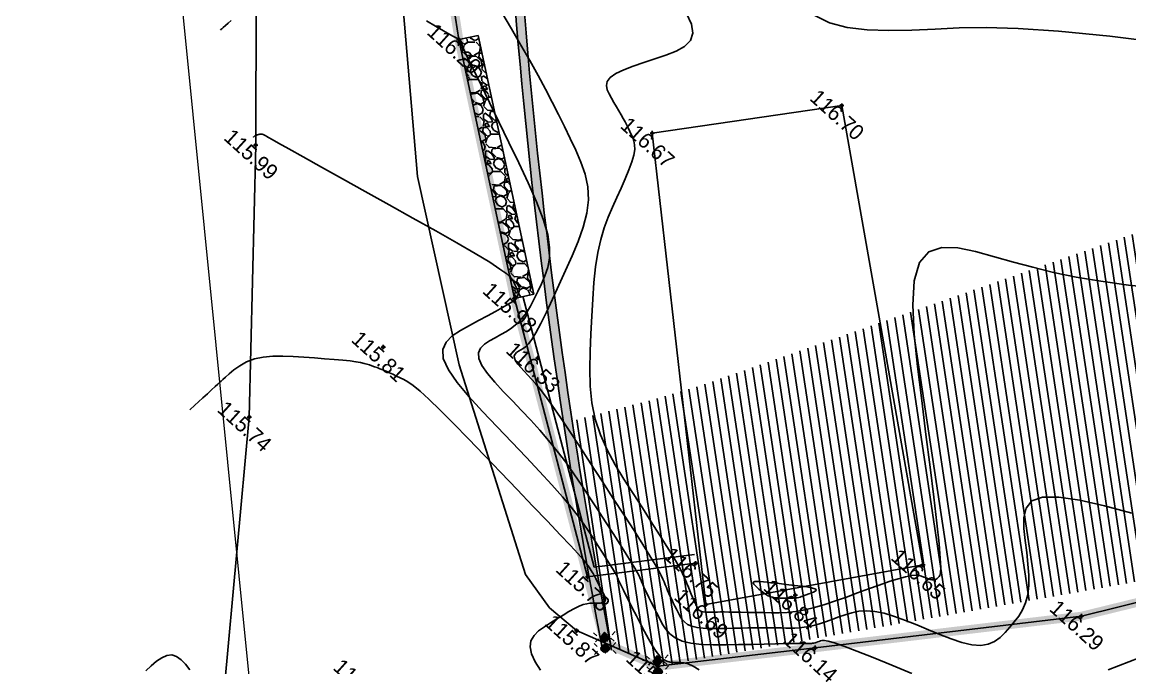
# Model space of a CAD drawing. Extents: x -85466713 to -87592, y -94413748 to -55832.
# Drawn here: x -196654.27 to -196629.07, y -55949.19 to -55934.49 of the extents above; entities that cross this region are included whole.
import ezdxf
from ezdxf.enums import TextEntityAlignment as Align

# ---------------------------------------------------------------- set-up
doc = ezdxf.new("R2010")
doc.units = 0
doc.header["$MEASUREMENT"] = 0
doc.header["$PDMODE"] = 34
doc.header["$PDSIZE"] = 0.05
doc.linetypes.add('ACAD_ISO04W100', pattern=[30, 24, -3, 0, -3])
doc.linetypes.add('DASHED', pattern=[70, 50, -20])
for name, color, linetype in [('0_coordinates', 1, 'Continuous'), ('0_PROP.aux.cotas', 30, 'Continuous'), ('0_PROP.corte', 10, 'Continuous'), ('0_PROP.trama', 251, 'Continuous'), ('0_PROPfinal', 4, 'Continuous'), ('CV', 8, 'Continuous'), ('CVD', 6, 'Continuous'), ('LEVTP_BERMA', 6, 'Continuous'), ('LEVTP_EDIF', 3, 'Continuous'), ('LEVTP_MURO', 1, 'Continuous'), ('POINTS', 2, 'Continuous'), ('Z', 1, 'Continuous')]:
    doc.layers.add(name, color=color, linetype=linetype)
doc.layers.add('0_folha', color=7, linetype='Continuous', lineweight=9)
doc.layers.add('0_Limites_Terreno', color=30, linetype='DASHED', lineweight=35)
doc.styles.add('creativespace', font='GOTHIC.TTF')
doc.dimstyles.new('creativespace', dxfattribs={"dimtxt": 0.15, "dimasz": 0.05, "dimexe": 0.05, "dimexo": 0.05, "dimgap": 0.2, "dimtad": 0, "dimtoh": 1, "dimzin": 1, "dimtxsty": 'creativespace', "dimblk": 'OBLIQUE', "dimcen": 0, "dimclrd": 251, "dimclre": 256, "dimclrt": 30, "dimazin": 3, "dimtfac": 1, "dimtmove": 0, "dimatfit": 3, "dimldrblk": 'OBLIQUE', "dimfxl": 1, "dimlwd": -1, "dimlwe": -1, "dimarcsym": 0})

# ---------------------------------------------------------------- blocks, each defined once
blk = doc.blocks.new('_Oblique')
at = {"color": 0, "linetype": 'ByBlock', "lineweight": -2}
blk.add_line((-0.5, -0.5), (0.5, 0.5), dxfattribs=at)
blk = doc.blocks.new('*D141')
at = {"layer": '0_PROP.aux.cotas', "color": 251, "transparency": 16777216}
for p, q in [((-87805.21707470418, -65588.4900355509), (-87799.05497727293, -65594.0618287219)), ((-87792.2369099741, -65600.2267524737), (-87798.39900740536, -65594.6549593027))]:
    blk.add_line(p, q, dxfattribs=at)
at = {"layer": 'DEFPOINTS', "color": 0, "transparency": 16777216}
for p in [(-87805.21707470415, -65588.4900355509), (-87792.23690997408, -65600.2267524737), (-87792.23690997409, -65600.22675247371)]:
    blk.add_point(p, dxfattribs=at)
at = {"layer": '0_PROP.aux.cotas', "color": 251, "transparency": 16777216, "xscale": 0.05, "yscale": 0.05, "zscale": 0.05}
for p, rotation in [((-87805.21707470418, -65588.4900355509), 137.879987064216), ((-87792.2369099741, -65600.2267524737), 317.8799870642161)]:
    blk.add_blockref('_Oblique', p, dxfattribs=dict(at, rotation=rotation))
at = {"layer": '0_PROP.aux.cotas', "color": 30, "transparency": 16777216, "insert": (-87798.72699233913, -65594.3583940123), "char_height": 0.15, "attachment_point": 5, "rotation": 317.87998706421604, "style": 'creativespace'}
blk.add_mtext('17,50', dxfattribs=at)
blk = doc.blocks.new('mk_02')
at = {"linetype": 'ACAD_ISO04W100', "ltscale": 0.001}
for points in [[(-0.25, 0.25), (0, 0.25), (0, 0), (-0.25, 0)], [(0.25, -0.25), (0, -0.25), (0, 0), (0.25, 0)]]:
    blk.add_hatch(color=9, dxfattribs=at).paths.add_polyline_path(points)
for p, q in [((0, -0.5), (0, 0.5)), ((-0.5, 0), (0.5, 0)), ((-0.25, 0.25), (0.25, 0.25)), ((-0.25, 0.25), (-0.25, -0.25)), ((0.25, 0.25), (0.25, -0.25)), ((-0.25, -0.25), (0.25, -0.25))]:
    blk.add_line(p, q, dxfattribs=at)
blk = doc.blocks.new('20240619.EP_LA_V04s.muro')
at = {"layer": '0_PROP.trama'}
h = blk.add_hatch(dxfattribs=at)
h.set_pattern_fill('ANSI31', color=5, scale=1.5, angle=-42.14304215208207)
h.set_pattern_definition([(320.7139156958359, (-87632.68341267237, -65913.38772524208), (0.118723670199725, 0.1451238785807041), [])])
h.paths.add_polyline_path([(-87769.14541830216, -65585.0748832637), (-87775.46196216629, -65581.39547320941), (-87786.65323195851, -65594.55881939428), (-87786.95052029232, -65594.91913544339), (-87792.52552029233, -65601.97613544337), (-87794.35437048243, -65604.18877226202), (-87796.07937048242, -65606.625772262), (-87796.8308583682, -65607.84973203791), (-87802.14920448106, -65617.62716506742), (-87802.66891252605, -65618.47237226421), (-87803.7292147566, -65620.09577885158), (-87802.3213693038, -65621.23440735872), (-87799.6487732236, -65623.30285082945), (-87798.54000190506, -65622.934998276)])
h = blk.add_hatch(color=256, dxfattribs=at)
h.dxf.hatch_style = 1
edge = h.paths.add_edge_path()
edge.add_line((-87812.6433795543, -65612.42831853931), (-87812.51844189655, -65612.28171976692))
edge.add_arc((-87704.14765399089, -65501.4081540243), 155.0392700311026, 223.8976485634946, 225.6540299730254, ccw=False)
edge.add_line((-87815.86578429029, -65608.90808246234), (-87816.01011405612, -65609.04653432651))
edge.add_arc((-87722.83421558904, -65519.65205784616), 129.1244379671906, 223.8134518173412, 225.9310006975266)
edge = h.paths.add_edge_path()
edge.add_line((-87810.77080004157, -65613.94294737486), (-87810.90652139836, -65614.08521834655))
edge.add_arc((-87718.16673759412, -65515.24201291452), 135.5383589989754, 226.8247030543718, 233.0253626053064)
edge.add_line((-87799.6878340959, -65623.52385619991), (-87799.56751517074, -65623.36409589119))
edge.add_arc((-87717.45314874478, -65514.3448555183), 136.4842992619217, 226.8646259028792, 233.0125803918554, ccw=False)
h.paths.add_polyline_path([(-87820.69944182342, -65603.50202374249), (-87820.69069029778, -65603.50394451628), (-87824.7609922158, -65598.8912566276), (-87824.9109552192, -65599.02358613157), (-87820.20042311444, -65604.36181774843), (-87820.10508706793, -65604.17557893261)])
edge = h.paths.add_edge_path()
edge.add_line((-87819.024645367, -65603.0026795664), (-87818.8114989262, -65602.75357224893))
edge.add_line((-87818.8114989262, -65602.75357224893), (-87818.99399999989, -65602.78000000003))
edge.add_line((-87818.99399999989, -65602.78000000003), (-87819.3774974493, -65602.75423376515))
edge.add_line((-87819.3774974493, -65602.75423376517), (-87819.38079857561, -65602.76068251021))
edge.add_arc((-87820.17594142118, -65604.31399279949), 1.744999999905353, 48.717779373311885, 62.89199661738752, ccw=False)
at = {"layer": 'LEVTP_EDIF', "linetype": 'Continuous'}
h = blk.add_hatch(dxfattribs=at)
h.set_pattern_fill('GRAVEL', color=5, scale=0.5999999999999999, angle=1.858080044910986e-10)
h.set_pattern_definition([(228.0127875041858, (70.15198382313247, 54.19177823541395), (-4.799999999982525, -5.400000000015568), [0.08072159999999999, -7.991452828244219]), (184.9697407281858, (70.0979838231433, 54.13177823539445), (7.199999999998039, 0.6000000000233698), [0.1385208, -13.713554856738]), (132.5104470781858, (69.95998382315156, 54.11977823540656), (6.000000000021473, -6.599999999980461), [0.09767279999999998, -9.669619557659818]), (267.2736890061857, (69.72598382312572, 53.96977823541238), (0.5999999999611001, 12.00000000000195), [0.1261427999999999, -12.48813482497739]), (292.8336541781858, (69.71998382314632, 53.84377823539398), (-3.000000000023341, 7.199999999990288), [0.1236929999999999, -12.24562387685297]), (357.2736890061857, (69.767983823127, 53.72977823540714), (-12.00000000000196, 0.599999999961101), [0.1261427999999998, -12.48813482497739]), (37.6942404668858, (69.89398382313084, 53.72377823541319), (-7.799999999980542, -6.000000000025278), [0.1668174, -16.5149091293496]), (72.25532837508581, (70.02598382312863, 53.82577823539759), (4.199999999957209, 13.20000000001362), [0.1574927999999998, -15.59179289808803]), (121.4295656151858, (70.0739838231384, 53.97577823542088), (-4.800000000025307, 7.799999999984426), [0.12657, -12.5304438658374]), (175.2363583091858, (70.00798382314679, 54.0837782354065), (6.600000000001936, -0.5999999999786203), [0.1444992, -7.08045754727538]), (222.3974377981858, (69.863983823132, 54.09577823540894), (-7.199999999978575, -6.600000000023332), [0.1868688, -18.50002500287694]), (138.8140748341858, (70.31998382315214, 53.96377823541843), (-4.200000000011694, 3.59999999998638), [0.06378059999999994, -6.314306887640816]), (171.4692343901858, (70.27198382314236, 54.00577823539788), (7.800000000003889, -1.199999999974702), [0.1213422, -12.0129068496942]), (225.0000000001858, (70.15198382314702, 54.02377823542338), (1.945665850655587e-12, -0.5999999999999598), [0.08485259999999997, -0.7636755374238599]), (203.1985905141858, (70.10998382314574, 54.09577823540894), (2.999999999996102, 1.200000000009714), [0.04569479999999997, -4.523769063518336]), (291.8014094861858, (70.06798382312991, 54.07777823540528), (-0.6000000000056478, 1.799999999998116), [0.06462179999999998, -3.1664770842807]), (30.96375653228579, (70.0919838231348, 54.0177782354076), (1.79999999999614, 1.200000000005825), [0.1049574, -3.393613736907179]), (161.5650511771858, (70.18198382314586, 54.07177823541133), (1.200000000001952, -0.5999999999960945), [0.07589459999999995, -1.821471996101039]), (16.38954033418579, (69.71998382313177, 54.077778235398), (5.999999999994142, 1.800000000019484), [0.10632, -10.52570708800164]), (70.34617594208581, (69.82198382314527, 54.10777823538956), (-2.39999999997933, -6.60000000000982), [0.08919659999999996, -8.830444648391396]), (293.1985905141857, (70.18198382314586, 54.19177823540667), (-1.200000000009711, 2.999999999996104), [0.09138899999999997, -4.478074863518338]), (343.6104596661858, (70.21798382315319, 54.10777823540411), (-6.000000000005816, 1.799999999980568), [0.10632, -10.52570708800139]), (339.4439547801857, (69.71998382313177, 53.70577823540225), (-3.000000000003913, 1.199999999990286), [0.1025279999999999, -5.023874247190493]), (294.7751405691858, (69.81598382313678, 53.66977823539492), (-3.000000000021406, 6.599999999990271), [0.08590679999999994, -8.504785837965592]), (66.80140948658581, (70.18798382312525, 53.59177823539358), (1.19999999999026, 3.000000000003873), [0.09138899999999994, -4.478074863518336]), (17.35402463648581, (70.22398382314714, 53.67577823541069), (-7.799999999992203, -2.400000000025272), [0.1005786, -9.957254168544]), (69.44395478058581, (69.89398382314539, 53.59177823540813), (-1.199999999990276, -3.000000000003864), [0.05126399999999997, -5.075138247190496]), (101.3099324741858, (70.15198382314702, 53.5917782354154), (-0.6000000000077612, 2.399999999998061), [0.03059399999999999, -3.028817708155679]), (165.9637565321858, (70.14598382313852, 53.62177823541424), (1.800000000001921, -0.5999999999941634), [0.123693, -2.35017037537062]), (186.0090059571858, (70.02598382312863, 53.65177823539852), (5.999999999998082, 0.6000000000194472), [0.11463, -11.34835390472568]), (303.6900675261858, (70.0919838231348, 53.96377823541116), (-0.6000000000038836, 1.199999999998046), [0.0865331999999999, -2.076797565278397]), (353.1572265871857, (70.13998382313002, 53.89177823540376), (10.2000000000039, -1.199999999966955), [0.1510763999999999, -14.95653757441698]), (60.9453959010858, (70.28998382313875, 53.87377823541465), (-2.399999999986365, -4.200000000007768), [0.06177359999999999, -6.1156044845922]), (90, (70.31998382313759, 53.92777823539654), (-0.6000000000019455, 0.5999999999980542), [0.03599999999999998, -0.5639999999999997]), (120.2564371641858, (70.01398382312618, 53.66977823540947), (2.400000000013625, -4.199999999992222), [0.08335439999999995, -8.252111993669875]), (48.0127875043858, (69.97198382313945, 53.74177823538776), (4.799999999982488, 5.400000000015551), [0.1614432, -7.910731228244217]), (1.858048239364172e-10, (70.07998382313235, 53.86177823539765), (0.5999999999980543, 0.6000000000019458), [0.1559999999999999, -0.4439999999999999]), (325.3048464691859, (70.23598382314958, 53.86177823540493), (6.000000000013702, -4.199999999980436), [0.09486839999999995, -9.391964580505192]), (254.0546040991858, (70.31398382314364, 53.80777823540848), (-0.5999999999922396, -2.400000000001948), [0.08736119999999999, -4.280704733568299]), (207.6459753641858, (70.28998382313875, 53.72377823541319), (-11.39999999998051, -6.000000000036997), [0.142239, -14.08168450935564]), (175.4260787401858, (70.16398382314947, 53.6577782354143), (-7.800000000001917, 0.5999999999747057), [0.1504794, -14.89744404478134])])
h.paths.add_polyline_path([(-87811.20720843138, -65615.02670478853), (-87811.46999999983, -65615.39200000002), (-87806.57699999984, -65618.91199999998), (-87806.31420843137, -65618.54670478849)])
at = {"layer": '0_folha'}
blk.add_line((-87766.48383271882, -65664.44762647664), (-87843.7766114021, -65594.50269956491), dxfattribs=at)
at = {"layer": '0_Limites_Terreno', "ltscale": 0.02, "const_width": 0.2, "flags": 128}
blk.add_lwpolyline([(-87781.7809999999, -65601.29000000004), (-87775.5119999999, -65593.67300000004), (-87769.8259999999, -65586.05500000004), (-87769.14541639692, -65585.07488498781), (-87800.25799999994, -65566.9320000001), (-87824.8849999999, -65599.05300000004), (-87825.77499999989, -65600.16800000005), (-87821.2819999999, -65605.13100000004), (-87819.3099999999, -65607.76400000004), (-87816.3229999999, -65611.17700000004), (-87813.8489999999, -65613.46800000004), (-87811.4699999999, -65615.39200000005), (-87806.5769999999, -65618.91200000004), (-87801.0909999999, -65622.49700000005), (-87799.78743427807, -65623.34885619997), (-87798.53999999989, -65622.93500000004), (-87796.1679999999, -65620.22000000004), (-87792.1579999999, -65615.61900000005), (-87787.5719999999, -65608.83700000004)], close=True, dxfattribs=at)
at = {"layer": '0_PROP.corte', "linetype": 'Continuous'}
blk.add_lwpolyline([(-87812.82899481233, -65612.25124830232), (-87810.72060570192, -65614.26257519086)], dxfattribs=at)
for centre, radius, start, end in [((-87717.02998137688, -65513.84164037816), 137.1408500278946, 226.8791828750208, 232.9978499387523), ((-87717.63715000093, -65514.57638507024), 136.3886587147308, 226.9617247027702, 233.0158101269753)]:
    blk.add_arc(centre, radius, start, end, dxfattribs=at)
at = {"layer": 'CV', "linetype": 'Continuous'}
for points in [[(-87795.86999999985, -65608.90999999997, 0), (-87796.42199999985, -65609.31099999996, 0), (-87796.94299999988, -65609.66899999997, 0), (-87796.94299999988, -65609.66899999997, 0), (-87797.42599999985, -65609.97599999997, 0), (-87797.87699999985, -65610.23999999996, 0), (-87798.30399999986, -65610.47099999996, 0), (-87798.71399999986, -65610.68099999998, 0), (-87799.11699999985, -65610.87999999998, 0), (-87799.11699999985, -65610.87999999998, 0), (-87799.51199999984, -65611.07899999997, 0), (-87799.86599999983, -65611.28999999998, 0), (-87800.14099999986, -65611.52699999997, 0), (-87800.29699999985, -65611.80099999998, 0), (-87800.29199999984, -65612.12599999996, 0), (-87800.29199999984, -65612.12599999996, 0), (-87800.10199999984, -65612.50899999999, 0), (-87799.75299999985, -65612.94299999997, 0), (-87799.28299999985, -65613.41399999999, 0), (-87798.73399999984, -65613.90999999997, 0), (-87798.14499999984, -65614.419, 0), (-87798.14499999984, -65614.419, 0), (-87797.55399999984, -65614.92699999997, 0), (-87796.98599999983, -65615.41599999997, 0), (-87796.46599999984, -65615.86599999995, 0), (-87796.01699999982, -65616.25799999997, 0), (-87795.66299999983, -65616.57399999996, 0), (-87795.66299999983, -65616.57399999996, 0), (-87795.42099999983, -65616.79899999997, 0), (-87795.27299999983, -65616.94799999997, 0), (-87795.19699999981, -65617.03899999996, 0), (-87795.16899999985, -65617.09099999996, 0), (-87795.16399999984, -65617.12499999997, 0), (-87795.16399999984, -65617.12499999997, 0), (-87795.16399999984, -65617.15499999997, 0), (-87795.16599999982, -65617.18399999998, 0), (-87795.17199999982, -65617.21199999997, 0), (-87795.18399999983, -65617.23999999996, 0), (-87795.20399999982, -65617.26499999996, 0), (-87795.20399999982, -65617.26499999996, 0), (-87795.23299999983, -65617.28699999995, 0), (-87795.27099999983, -65617.30799999996, 0), (-87795.31499999983, -65617.32799999995, 0), (-87795.36299999984, -65617.34599999996, 0), (-87795.41299999983, -65617.36399999997, 0), (-87795.41299999983, -65617.36399999997, 0), (-87795.46399999983, -65617.38299999997, 0), (-87795.51799999984, -65617.41199999995, 0), (-87795.57799999983, -65617.45699999997, 0), (-87795.64699999982, -65617.52999999997, 0), (-87795.72699999984, -65617.63699999996, 0), (-87795.72699999984, -65617.63699999996, 0), (-87795.82199999981, -65617.78599999996, 0), (-87795.92799999984, -65617.96999999997, 0), (-87796.04299999983, -65618.17999999996, 0), (-87796.16399999983, -65618.40799999997, 0), (-87796.28799999983, -65618.64499999996, 0), (-87796.28799999983, -65618.64499999996, 0), (-87796.41299999983, -65618.88299999997, 0), (-87796.53799999983, -65619.11599999995, 0), (-87796.66299999983, -65619.33899999998, 0), (-87796.7899999998, -65619.54699999999, 0), (-87796.91799999983, -65619.73499999996, 0), (-87796.91799999983, -65619.73499999996, 0), (-87797.04799999984, -65619.90099999995, 0), (-87797.17999999982, -65620.04699999999, 0), (-87797.31199999982, -65620.17899999997, 0), (-87797.44499999983, -65620.29999999999, 0), (-87797.57899999982, -65620.41699999996, 0), (-87797.57899999982, -65620.41699999996, 0), (-87797.71199999982, -65620.53199999998, 0), (-87797.84099999983, -65620.64499999996, 0), (-87797.96299999981, -65620.75099999996, 0), (-87798.07399999982, -65620.84799999997, 0), (-87798.16899999983, -65620.93199999997, 0), (-87798.16899999983, -65620.93199999997, 0), (-87798.24799999982, -65621.00199999998, 0), (-87798.3119999998, -65621.05999999997, 0), (-87798.36399999983, -65621.10799999998, 0), (-87798.40899999981, -65621.14999999997, 0), (-87798.45099999981, -65621.18899999995, 0), (-87798.45099999981, -65621.18899999995, 0), (-87798.4909999998, -65621.22699999998, 0), (-87798.53099999981, -65621.26299999995, 0), (-87798.56999999982, -65621.29599999997, 0), (-87798.60699999981, -65621.32199999999, 0), (-87798.64099999983, -65621.34099999999, 0), (-87798.64099999983, -65621.34099999999, 0), (-87798.67299999982, -65621.35099999997, 0), (-87798.7019999998, -65621.35299999997, 0), (-87798.72899999982, -65621.34999999998, 0), (-87798.75499999983, -65621.34199999998, 0), (-87798.77999999982, -65621.33299999998, 0), (-87798.77999999982, -65621.33299999998, 0), (-87798.80599999981, -65621.32299999997, 0), (-87798.83399999981, -65621.31299999997, 0), (-87798.86599999982, -65621.29899999997, 0), (-87798.90499999982, -65621.28299999997, 0), (-87798.95299999982, -65621.26099999997, 0), (-87798.95299999982, -65621.26099999997, 0), (-87799.01099999982, -65621.23399999997, 0), (-87799.07799999983, -65621.20199999999, 0), (-87799.1519999998, -65621.16699999999, 0), (-87799.2299999998, -65621.12999999998, 0), (-87799.31099999983, -65621.09099999999, 0), (-87799.31099999983, -65621.09099999999, 0), (-87799.39399999983, -65621.05199999997, 0), (-87799.48799999984, -65621.00999999998, 0), (-87799.60699999981, -65620.96299999999, 0), (-87799.7599999998, -65620.90899999999, 0), (-87799.9609999998, -65620.84499999997, 0), (-87799.9609999998, -65620.84499999997, 0), (-87800.2169999998, -65620.76999999999, 0), (-87800.51899999983, -65620.68399999998, 0), (-87800.85799999983, -65620.59199999998, 0), (-87801.21899999981, -65620.49399999998, 0), (-87801.59299999982, -65620.394, 0), (-87801.59299999982, -65620.394, 0), (-87801.96799999985, -65620.29199999999, 0), (-87802.33699999982, -65620.182, 0), (-87802.69799999983, -65620.055, 0), (-87803.04399999983, -65619.90199999997, 0), (-87803.36999999982, -65619.717, 0), (-87803.36999999982, -65619.717, 0), (-87803.67399999982, -65619.492, 0), (-87803.95899999983, -65619.234, 0), (-87804.22999999982, -65618.951, 0), (-87804.4909999998, -65618.65099999998, 0), (-87804.74699999983, -65618.343, 0), (-87804.74699999983, -65618.343, 0), (-87805.00099999981, -65618.03399999999, 0), (-87805.24799999983, -65617.728, 0), (-87805.48099999983, -65617.42799999999, 0), (-87805.69099999982, -65617.139, 0), (-87805.87199999983, -65616.86200000002, 0), (-87805.87199999983, -65616.86200000002, 0), (-87806.01999999984, -65616.6, 0), (-87806.13799999983, -65616.351, 0), (-87806.23399999984, -65616.111, 0), (-87806.31599999982, -65615.87899999999, 0), (-87806.39099999983, -65615.649, 0), (-87806.39099999983, -65615.649, 0), (-87806.46399999985, -65615.421, 0), (-87806.53699999984, -65615.201, 0), (-87806.60999999984, -65614.99799999999, 0), (-87806.68299999984, -65614.818, 0), (-87806.75499999983, -65614.671, 0), (-87806.75499999983, -65614.671, 0), (-87806.82599999984, -65614.56100000002, 0), (-87806.89799999984, -65614.48300000001, 0), (-87806.96799999985, -65614.429, 0), (-87807.03899999984, -65614.391, 0), (-87807.10899999985, -65614.362, 0), (-87807.10899999985, -65614.362, 0), (-87807.17999999983, -65614.33300000001, 0), (-87807.25199999983, -65614.305, 0), (-87807.32699999983, -65614.27600000001, 0), (-87807.40699999983, -65614.24600000001, 0), (-87807.49199999984, -65614.21599999999, 0), (-87807.49199999984, -65614.21599999999, 0), (-87807.58499999985, -65614.18400000001, 0), (-87807.68299999984, -65614.152, 0), (-87807.78599999985, -65614.119, 0), (-87807.89199999983, -65614.08500000002, 0), (-87807.99899999984, -65614.051, 0), (-87807.99899999984, -65614.051, 0), (-87808.10499999984, -65614.016, 0), (-87808.20099999984, -65613.973, 0), (-87808.27799999985, -65613.91500000001, 0), (-87808.32599999984, -65613.83200000002, 0), (-87808.33599999984, -65613.718, 0), (-87808.33599999984, -65613.718, 0), (-87808.29999999984, -65613.56700000001, 0), (-87808.22499999986, -65613.38500000001, 0), (-87808.12199999983, -65613.17800000001, 0), (-87807.99899999987, -65612.956, 0), (-87807.86699999984, -65612.726, 0), (-87807.86699999984, -65612.726, 0), (-87807.73599999983, -65612.49600000001, 0), (-87807.62499999985, -65612.27300000002, 0), (-87807.55499999985, -65612.063, 0), (-87807.54499999984, -65611.87400000001, 0), (-87807.61599999985, -65611.71100000001, 0), (-87807.61599999985, -65611.71100000001, 0), (-87807.77999999985, -65611.58000000002, 0), (-87808.02499999983, -65611.476, 0)], [(-87792.88299999984, -65613.11099999995, 0), (-87793.44999999984, -65613.40199999997, 0), (-87793.95199999983, -65613.68399999995, 0), (-87794.35599999984, -65613.95199999996, 0), (-87794.62999999983, -65614.20199999996, 0), (-87794.62999999983, -65614.20199999996, 0), (-87794.75199999983, -65614.42899999997, 0), (-87794.74299999984, -65614.63799999995, 0), (-87794.63699999981, -65614.83199999997, 0), (-87794.46599999984, -65615.01699999996, 0), (-87794.26199999981, -65615.19699999996, 0), (-87794.26199999981, -65615.19699999996, 0), (-87794.05399999984, -65615.37699999995, 0), (-87793.85399999985, -65615.55599999995, 0), (-87793.67099999984, -65615.73299999995, 0), (-87793.51299999983, -65615.90799999997, 0), (-87793.38699999981, -65616.07999999996, 0), (-87793.38699999981, -65616.07999999996, 0), (-87793.29999999984, -65616.24799999996, 0), (-87793.24599999984, -65616.41399999996, 0), (-87793.21599999983, -65616.57699999996, 0), (-87793.20299999983, -65616.73899999994, 0), (-87793.19899999985, -65616.89999999997, 0), (-87793.19899999985, -65616.89999999997, 0), (-87793.19699999981, -65617.06099999996, 0), (-87793.20699999982, -65617.21899999995, 0), (-87793.23799999984, -65617.37199999997, 0), (-87793.30199999982, -65617.51699999996, 0), (-87793.40999999983, -65617.65099999995, 0), (-87793.40999999983, -65617.65099999995, 0), (-87793.56899999983, -65617.77299999996, 0), (-87793.77199999982, -65617.88499999995, 0), (-87794.00699999984, -65617.98899999997, 0), (-87794.26499999984, -65618.08799999996, 0), (-87794.53299999984, -65618.18399999998, 0), (-87794.53299999984, -65618.18399999998, 0), (-87794.80199999982, -65618.27999999994, 0), (-87795.06299999983, -65618.37799999997, 0), (-87795.30799999983, -65618.47799999997, 0), (-87795.52899999983, -65618.58299999996, 0), (-87795.71799999983, -65618.69499999998, 0), (-87795.71799999983, -65618.69499999998, 0), (-87795.86999999982, -65618.81299999997, 0), (-87795.98899999983, -65618.93799999997, 0), (-87796.08499999983, -65619.06699999995, 0), (-87796.16399999984, -65619.19999999995, 0), (-87796.23599999982, -65619.33399999997, 0), (-87796.23599999982, -65619.33399999997, 0), (-87796.30599999984, -65619.46699999998, 0), (-87796.37599999981, -65619.59799999997, 0), (-87796.44699999981, -65619.72399999996, 0), (-87796.51799999984, -65619.84099999996, 0), (-87796.58999999982, -65619.94699999999, 0), (-87796.58999999982, -65619.94699999999, 0), (-87796.66399999984, -65620.03999999995, 0), (-87796.73699999982, -65620.12299999996, 0), (-87796.81199999982, -65620.19699999996, 0), (-87796.88699999981, -65620.26499999998, 0), (-87796.96199999982, -65620.33099999995, 0), (-87796.96199999982, -65620.33099999995, 0), (-87797.03799999981, -65620.39699999997, 0), (-87797.11499999982, -65620.46399999998, 0), (-87797.19699999981, -65620.53699999998, 0), (-87797.28499999981, -65620.61599999995, 0), (-87797.38199999982, -65620.70299999998, 0), (-87797.38199999982, -65620.70299999998, 0), (-87797.48899999983, -65620.80199999997, 0), (-87797.60399999983, -65620.90899999996, 0), (-87797.72499999983, -65621.02299999999, 0), (-87797.85099999982, -65621.14099999997, 0), (-87797.97799999983, -65621.26099999997, 0), (-87797.97799999983, -65621.26099999997, 0), (-87798.10599999981, -65621.38099999996, 0), (-87798.23199999981, -65621.49499999997, 0), (-87798.35399999982, -65621.59699999998, 0), (-87798.46999999981, -65621.67999999996, 0), (-87798.57799999983, -65621.73999999999, 0), (-87798.57799999983, -65621.73999999999, 0), (-87798.6769999998, -65621.77099999998, 0), (-87798.76799999982, -65621.77799999996, 0), (-87798.85399999982, -65621.76699999999, 0), (-87798.93499999981, -65621.74399999998, 0), (-87799.01399999982, -65621.71499999997, 0), (-87799.01399999982, -65621.71499999997, 0), (-87799.09399999981, -65621.68499999997, 0), (-87799.17199999982, -65621.65499999997, 0), (-87799.24899999984, -65621.62499999997, 0), (-87799.32399999982, -65621.59499999997, 0), (-87799.3959999998, -65621.56499999997, 0), (-87799.3959999998, -65621.56499999997, 0), (-87799.46499999981, -65621.53499999997, 0), (-87799.5319999998, -65621.50499999998, 0), (-87799.59599999982, -65621.47499999998, 0), (-87799.65899999981, -65621.445, 0), (-87799.7219999998, -65621.41499999998, 0), (-87799.7219999998, -65621.41499999998, 0), (-87799.78599999982, -65621.38499999998, 0), (-87799.86699999982, -65621.35099999997, 0), (-87799.97899999982, -65621.30899999998, 0), (-87800.13799999983, -65621.25699999998, 0), (-87800.35999999981, -65621.18899999998, 0), (-87800.35999999981, -65621.18899999998, 0), (-87800.65499999982, -65621.10499999998, 0), (-87801.01299999983, -65621.006, 0), (-87801.41899999983, -65620.89499999999, 0), (-87801.8549999998, -65620.77799999996, 0), (-87802.30799999983, -65620.657, 0), (-87802.30799999983, -65620.657, 0), (-87802.7599999998, -65620.536, 0), (-87803.19999999982, -65620.419, 0), (-87803.61199999982, -65620.31099999999, 0), (-87803.98499999983, -65620.218, 0), (-87804.30299999984, -65620.14199999999, 0), (-87804.30299999984, -65620.14199999999, 0), (-87804.55999999982, -65620.087, 0), (-87804.76199999981, -65620.05099999998, 0), (-87804.92499999981, -65620.02799999999, 0), (-87805.05999999982, -65620.014, 0), (-87805.18299999983, -65620.005, 0), (-87805.18299999983, -65620.005, 0), (-87805.30199999982, -65619.99600000001, 0), (-87805.4149999998, -65619.98499999999, 0), (-87805.51699999982, -65619.97099999999, 0), (-87805.60299999983, -65619.951, 0), (-87805.66599999982, -65619.92299999998, 0), (-87805.66599999982, -65619.92299999998, 0), (-87805.70299999982, -65619.88699999999, 0), (-87805.7169999998, -65619.843, 0), (-87805.71499999982, -65619.794, 0), (-87805.70199999982, -65619.73999999999, 0), (-87805.68299999983, -65619.685, 0), (-87805.68299999983, -65619.685, 0), (-87805.66399999983, -65619.628, 0), (-87805.64999999982, -65619.55900000001, 0), (-87805.64699999982, -65619.46599999999, 0), (-87805.65899999983, -65619.33799999999, 0), (-87805.69299999982, -65619.16399999999, 0), (-87805.69299999982, -65619.16399999999, 0), (-87805.75099999981, -65618.93400000001, 0), (-87805.82999999983, -65618.657, 0), (-87805.92499999984, -65618.34599999999, 0), (-87806.02999999982, -65618.00999999998, 0), (-87806.14099999983, -65617.663, 0), (-87806.14099999983, -65617.663, 0), (-87806.25399999984, -65617.31599999999, 0), (-87806.37299999985, -65616.978, 0), (-87806.50599999982, -65616.65899999999, 0), (-87806.65799999985, -65616.369, 0), (-87806.83699999982, -65616.117, 0), (-87806.83699999982, -65616.117, 0), (-87807.04599999983, -65615.90900000001, 0), (-87807.28199999983, -65615.739, 0), (-87807.53799999983, -65615.59700000001, 0), (-87807.80699999983, -65615.475, 0), (-87808.08199999983, -65615.36200000002, 0), (-87808.08199999983, -65615.36200000002, 0), (-87808.35999999984, -65615.25099999999, 0), (-87808.64299999984, -65615.13900000002, 0), (-87808.93799999985, -65615.025, 0), (-87809.25099999983, -65614.908, 0), (-87809.58699999982, -65614.788, 0), (-87809.58699999982, -65614.788, 0), (-87809.94999999984, -65614.66400000002, 0), (-87810.33699999982, -65614.53700000001, 0), (-87810.74099999983, -65614.40700000004, 0), (-87811.15699999983, -65614.27500000002, 0)], [(-87790.54599999984, -65615.44299999994, 0), (-87790.66099999983, -65615.66899999997, 0), (-87790.66099999983, -65615.66899999997, 0), (-87790.77399999983, -65615.89299999995, 0), (-87790.88299999983, -65616.11499999996, 0)], [(-87794.14099999983, -65619.17699999997, 0), (-87794.60899999982, -65619.34399999995, 0), (-87795.03899999983, -65619.49899999998, 0), (-87795.41199999982, -65619.63699999996, 0), (-87795.70899999983, -65619.75199999998, 0), (-87795.70899999983, -65619.75199999998, 0), (-87795.91799999983, -65619.84099999999, 0), (-87796.05099999983, -65619.90599999996, 0), (-87796.12599999981, -65619.95399999997, 0), (-87796.16399999983, -65619.99099999998, 0), (-87796.18299999983, -65620.02199999997, 0), (-87796.18299999983, -65620.02199999997, 0), (-87796.19899999983, -65620.05199999997, 0), (-87796.21399999983, -65620.08099999995, 0), (-87796.22999999982, -65620.10899999997, 0), (-87796.24599999981, -65620.13499999995, 0), (-87796.26199999981, -65620.15899999996, 0), (-87796.26199999981, -65620.15899999996, 0), (-87796.27899999983, -65620.17999999996, 0), (-87796.29499999981, -65620.19799999997, 0), (-87796.3119999998, -65620.21499999997, 0), (-87796.32899999981, -65620.22999999995, 0), (-87796.34499999983, -65620.24499999997, 0), (-87796.34499999983, -65620.24499999997, 0), (-87796.36399999983, -65620.26099999997, 0), (-87796.38999999982, -65620.28399999996, 0), (-87796.4319999998, -65620.32199999996, 0), (-87796.4969999998, -65620.38399999996, 0), (-87796.59499999983, -65620.47499999998, 0), (-87796.59499999983, -65620.47499999998, 0), (-87796.7299999998, -65620.60099999997, 0), (-87796.8959999998, -65620.75799999997, 0), (-87797.08599999982, -65620.93699999998, 0), (-87797.29199999981, -65621.13199999995, 0), (-87797.5059999998, -65621.33399999997, 0), (-87797.5059999998, -65621.33399999997, 0), (-87797.72099999982, -65621.53499999997, 0), (-87797.93299999982, -65621.72599999997, 0), (-87798.13799999982, -65621.89699999997, 0), (-87798.33299999982, -65622.03799999997, 0), (-87798.51499999981, -65622.13799999998, 0), (-87798.51499999981, -65622.13799999998, 0), (-87798.68099999981, -65622.19099999996, 0), (-87798.83499999982, -65622.20299999998, 0), (-87798.97799999983, -65622.18399999998, 0), (-87799.11499999982, -65622.14599999998, 0), (-87799.24899999984, -65622.09699999998, 0), (-87799.24899999984, -65622.09699999998, 0), (-87799.38099999982, -65622.04699999999, 0), (-87799.5099999998, -65621.99799999996, 0), (-87799.63199999981, -65621.95099999997, 0), (-87799.74299999983, -65621.90799999997, 0), (-87799.83999999981, -65621.86899999998, 0), (-87799.83999999981, -65621.86899999998, 0), (-87799.91999999981, -65621.83599999998, 0), (-87799.98499999981, -65621.80799999999, 0), (-87800.0399999998, -65621.78299999997, 0), (-87800.08799999983, -65621.76099999997, 0), (-87800.13199999981, -65621.73999999999, 0), (-87800.13199999981, -65621.73999999999, 0), (-87800.17799999983, -65621.71799999996, 0), (-87800.23399999982, -65621.69399999999, 0), (-87800.3119999998, -65621.66499999998, 0), (-87800.42399999982, -65621.62899999999, 0), (-87800.57899999982, -65621.58099999998, 0), (-87800.57899999982, -65621.58099999998, 0), (-87800.78599999982, -65621.52199999997, 0), (-87801.03699999981, -65621.45299999998, 0), (-87801.31999999983, -65621.37599999996, 0), (-87801.62599999981, -65621.293, 0), (-87801.94299999982, -65621.20799999998, 0), (-87801.94299999982, -65621.20799999998, 0), (-87802.26099999982, -65621.12399999998, 0), (-87802.57899999981, -65621.04099999997, 0), (-87802.8959999998, -65620.96399999998, 0), (-87803.20999999982, -65620.89499999999, 0), (-87803.52199999982, -65620.83499999999, 0), (-87803.52199999982, -65620.83499999999, 0), (-87803.8309999998, -65620.788, 0), (-87804.13699999981, -65620.75099999999, 0), (-87804.44099999982, -65620.72099999999, 0), (-87804.74299999981, -65620.69699999999, 0), (-87805.04599999983, -65620.67499999999, 0), (-87805.04599999983, -65620.67499999999, 0), (-87805.34499999983, -65620.65299999999, 0), (-87805.63099999982, -65620.62599999999, 0), (-87805.88799999982, -65620.59, 0), (-87806.10299999983, -65620.53900000002, 0), (-87806.2619999998, -65620.47, 0), (-87806.2619999998, -65620.47, 0), (-87806.3549999998, -65620.378, 0), (-87806.39199999982, -65620.26800000001, 0), (-87806.38599999982, -65620.144, 0), (-87806.35199999982, -65620.00999999998, 0), (-87806.30399999983, -65619.87100000001, 0), (-87806.30399999983, -65619.87100000001, 0), (-87806.25499999983, -65619.731, 0), (-87806.20899999983, -65619.59, 0), (-87806.17299999984, -65619.445, 0), (-87806.14999999982, -65619.294, 0), (-87806.14399999983, -65619.13699999999, 0), (-87806.14399999983, -65619.13699999999, 0), (-87806.15799999984, -65618.97099999999, 0), (-87806.18999999983, -65618.79799999998, 0), (-87806.23499999984, -65618.619, 0), (-87806.28899999984, -65618.437, 0), (-87806.34699999983, -65618.25400000002, 0), (-87806.34699999983, -65618.25400000002, 0), (-87806.40899999983, -65618.07, 0), (-87806.48799999984, -65617.88500000001, 0), (-87806.59999999983, -65617.70000000001, 0), (-87806.76399999985, -65617.513, 0), (-87806.99499999982, -65617.32500000001, 0), (-87806.99499999982, -65617.32500000001, 0), (-87807.30499999983, -65617.13500000001, 0), (-87807.68299999984, -65616.94400000002, 0), (-87808.11199999983, -65616.75099999999, 0), (-87808.57499999982, -65616.557, 0), (-87809.05499999983, -65616.36300000001, 0), (-87809.05499999983, -65616.36300000001, 0), (-87809.53499999983, -65616.17000000001, 0), (-87809.99499999982, -65615.98500000002, 0), (-87810.41699999981, -65615.815, 0), (-87810.77999999984, -65615.66900000002, 0), (-87811.06699999984, -65615.55300000001, 0), (-87811.06699999984, -65615.55300000001, 0), (-87811.26299999985, -65615.47400000002, 0), (-87811.38299999984, -65615.426, 0), (-87811.44399999984, -65615.40200000003, 0), (-87811.46699999983, -65615.39300000001, 0), (-87811.46999999983, -65615.39100000003, 0), (-87811.46999999983, -65615.39100000003, 0), (-87811.46999999983, -65615.39100000003, 0), (-87811.47099999982, -65615.39100000003, 0), (-87811.47099999982, -65615.39100000003, 0), (-87811.47099999982, -65615.39100000003, 0), (-87811.47099999982, -65615.39100000003, 0), (-87811.47099999982, -65615.39100000003, 0), (-87811.47199999983, -65615.391, 0), (-87811.47199999983, -65615.391, 0), (-87811.47199999983, -65615.391, 0), (-87811.47199999983, -65615.391, 0), (-87811.47199999983, -65615.391, 0), (-87811.47199999983, -65615.391, 0), (-87811.47499999985, -65615.391, 0), (-87811.48699999983, -65615.39400000003, 0), (-87811.52199999984, -65615.40100000001, 0), (-87811.58999999984, -65615.41600000003, 0), (-87811.69999999984, -65615.44, 0), (-87811.69999999984, -65615.44, 0), (-87811.86199999982, -65615.47500000003, 0), (-87812.06699999984, -65615.519, 0), (-87812.30499999983, -65615.57100000003, 0)], [(-87815.60499999982, -65618.54400000005, 0), (-87815.61499999985, -65618.63900000005, 0), (-87815.62299999985, -65618.72200000004, 0), (-87815.62999999983, -65618.78700000004, 0), (-87815.62999999983, -65618.78700000004, 0), (-87815.63399999982, -65618.831, 0), (-87815.63699999981, -65618.85800000004, 0), (-87815.63799999983, -65618.87200000003, 0)], [(-87799.33099999987, -65604.55199999997, 0), (-87800.53499999989, -65605.39499999999, 0), (-87800.53499999989, -65605.39499999999, 0), (-87801.47999999986, -65606.09099999999, 0), (-87802.20199999986, -65606.663, 0), (-87802.75799999986, -65607.13999999998, 0), (-87803.20299999988, -65607.555, 0), (-87803.59199999984, -65607.93899999998, 0), (-87803.59199999984, -65607.93899999998, 0), (-87803.97199999986, -65608.31399999998, 0), (-87804.35099999985, -65608.671, 0), (-87804.72799999986, -65608.99099999998, 0), (-87805.10299999986, -65609.25699999998, 0), (-87805.47499999986, -65609.449, 0), (-87805.47499999986, -65609.449, 0), (-87805.84199999986, -65609.555, 0)], [(-87797.08499999982, -65619.38199999995, 0), (-87797.09799999982, -65619.40599999999, 0), (-87797.10699999981, -65619.42299999995, 0), (-87797.11699999982, -65619.44399999999, 0), (-87797.12799999984, -65619.46499999997, 0), (-87797.13899999982, -65619.48499999996, 0), (-87797.14799999983, -65619.50199999998, 0), (-87797.14799999983, -65619.50199999998, 0), (-87797.15399999983, -65619.514, 0), (-87797.15799999982, -65619.52299999996, 0), (-87797.16199999981, -65619.52999999997, 0), (-87797.16699999981, -65619.53799999997, 0), (-87797.17299999984, -65619.54999999996, 0), (-87797.17299999984, -65619.54999999996, 0), (-87797.1819999998, -65619.56699999998, 0), (-87797.19499999983, -65619.58999999997, 0), (-87797.21199999982, -65619.61599999998, 0), (-87797.23399999982, -65619.64699999997, 0), (-87797.26199999981, -65619.67999999996, 0), (-87797.26199999981, -65619.67999999996, 0), (-87797.29599999983, -65619.71599999996, 0), (-87797.33399999983, -65619.75299999997, 0), (-87797.37699999982, -65619.79199999996, 0), (-87797.42199999982, -65619.83199999997, 0), (-87797.46799999983, -65619.87199999997, 0), (-87797.46799999983, -65619.87199999997, 0), (-87797.51499999982, -65619.91199999995, 0), (-87797.56199999982, -65619.95099999997, 0), (-87797.60999999981, -65619.98599999995, 0), (-87797.66099999982, -65620.01699999996, 0), (-87797.71399999983, -65620.04199999999, 0), (-87797.71399999983, -65620.04199999999, 0), (-87797.76999999981, -65620.05999999997, 0), (-87797.82799999983, -65620.07099999997, 0), (-87797.88899999982, -65620.07799999995, 0), (-87797.94999999982, -65620.08199999997, 0), (-87798.01199999981, -65620.08499999996, 0), (-87798.01199999981, -65620.08499999996, 0), (-87798.07399999983, -65620.08699999997, 0), (-87798.12999999983, -65620.08599999995, 0), (-87798.1759999998, -65620.08199999997, 0), (-87798.2059999998, -65620.07099999997, 0), (-87798.21399999983, -65620.05199999997, 0), (-87798.21399999983, -65620.05199999997, 0), (-87798.19899999983, -65620.02299999999, 0), (-87798.16199999984, -65619.98599999998, 0), (-87798.10899999982, -65619.94299999997, 0), (-87798.04499999982, -65619.89499999996, 0), (-87797.97699999982, -65619.84499999997, 0), (-87797.97699999982, -65619.84499999997, 0), (-87797.90699999982, -65619.79499999998, 0), (-87797.83399999983, -65619.74299999999, 0), (-87797.75599999982, -65619.68599999996, 0), (-87797.66899999983, -65619.62399999998, 0), (-87797.57199999981, -65619.55299999999, 0), (-87797.57199999981, -65619.55299999999, 0), (-87797.46199999982, -65619.47499999998, 0), (-87797.34799999982, -65619.39399999997, 0), (-87797.23899999983, -65619.31999999998, 0), (-87797.14499999981, -65619.26099999997, 0), (-87797.07599999983, -65619.22599999997, 0), (-87797.07599999983, -65619.22599999997, 0), (-87797.03699999981, -65619.21899999995, 0), (-87797.02399999983, -65619.23499999999, 0), (-87797.02899999983, -65619.26499999998, 0), (-87797.04299999983, -65619.30099999995, 0), (-87797.05999999982, -65619.33399999997, 0), (-87797.05999999982, -65619.33399999997, 0), (-87797.07199999981, -65619.35799999995, 0), (-87797.07999999981, -65619.37199999997, 0), (-87797.08399999983, -65619.37899999996, 0)], [(-87810.3499999998, -65625.75200000001, 0), (-87810.33699999981, -65625.595, 0), (-87810.3269999998, -65625.48500000002, 0), (-87810.31499999981, -65625.35200000001, 0), (-87810.30199999979, -65625.21200000003, 0), (-87810.2909999998, -65625.079, 0), (-87810.28099999981, -65624.96900000001, 0), (-87810.28099999981, -65624.96900000001, 0), (-87810.2739999998, -65624.891, 0), (-87810.2689999998, -65624.83600000001, 0), (-87810.2649999998, -65624.788, 0), (-87810.2599999998, -65624.73300000001, 0), (-87810.25299999982, -65624.655, 0), (-87810.25299999982, -65624.655, 0), (-87810.2419999998, -65624.54400000002, 0), (-87810.22099999979, -65624.40400000001, 0), (-87810.1849999998, -65624.245, 0), (-87810.1259999998, -65624.07500000001, 0), (-87810.03899999982, -65623.90299999999, 0), (-87810.03899999982, -65623.90299999999, 0), (-87809.91899999982, -65623.73800000001, 0), (-87809.77199999982, -65623.57800000001, 0), (-87809.60399999982, -65623.424, 0), (-87809.4219999998, -65623.272, 0), (-87809.23299999983, -65623.122, 0), (-87809.23299999983, -65623.122, 0), (-87809.04399999982, -65622.973, 0), (-87808.85999999981, -65622.82800000001, 0), (-87808.6869999998, -65622.69400000002, 0), (-87808.52999999982, -65622.57500000001, 0), (-87808.39499999981, -65622.47600000002, 0), (-87808.39499999981, -65622.47600000002, 0), (-87808.28499999981, -65622.40100000001, 0), (-87808.1969999998, -65622.34599999999, 0), (-87808.12399999984, -65622.30600000001, 0), (-87808.06299999982, -65622.275, 0), (-87808.00699999981, -65622.25, 0), (-87808.00699999981, -65622.25, 0), (-87807.9519999998, -65622.226, 0), (-87807.89499999981, -65622.201, 0), (-87807.8359999998, -65622.177, 0), (-87807.77299999981, -65622.15200000003, 0), (-87807.70499999983, -65622.12700000001, 0), (-87807.70499999983, -65622.12700000001, 0), (-87807.63099999982, -65622.10199999998, 0), (-87807.55199999982, -65622.076, 0), (-87807.46899999981, -65622.05000000002, 0), (-87807.38299999981, -65622.024, 0), (-87807.29599999983, -65621.99799999999, 0), (-87807.29599999983, -65621.99799999999, 0), (-87807.2059999998, -65621.97200000001, 0), (-87807.09799999982, -65621.94900000002, 0), (-87806.95299999982, -65621.93100000001, 0), (-87806.75399999981, -65621.921, 0), (-87806.4819999998, -65621.921, 0), (-87806.4819999998, -65621.921, 0), (-87806.12499999981, -65621.93299999999, 0), (-87805.69499999982, -65621.95599999998, 0), (-87805.2109999998, -65621.98599999998, 0), (-87804.68999999983, -65622.02099999998, 0), (-87804.15099999981, -65622.05900000001, 0), (-87804.15099999981, -65622.05900000001, 0), (-87803.61299999984, -65622.09799999997, 0), (-87803.09399999981, -65622.13499999998, 0), (-87802.61499999982, -65622.16999999998, 0), (-87802.19499999983, -65622.20199999999, 0), (-87801.8549999998, -65622.22899999999, 0), (-87801.8549999998, -65622.22899999999, 0), (-87801.60799999983, -65622.25200000001, 0), (-87801.43899999981, -65622.27099999998, 0), (-87801.3309999998, -65622.28599999996, 0), (-87801.2619999998, -65622.29999999999, 0), (-87801.21299999981, -65622.312, 0), (-87801.21299999981, -65622.312, 0), (-87801.16799999982, -65622.324, 0), (-87801.1239999998, -65622.33599999998, 0), (-87801.08299999982, -65622.34699999998, 0), (-87801.04699999982, -65622.35699999999, 0), (-87801.01799999982, -65622.36599999998, 0), (-87801.01799999982, -65622.36599999998, 0), (-87800.99499999982, -65622.372, 0), (-87800.97899999982, -65622.378, 0), (-87800.96799999982, -65622.38199999998, 0), (-87800.95999999982, -65622.38499999998, 0), (-87800.95399999981, -65622.38799999998, 0), (-87800.95399999981, -65622.38799999998, 0), (-87800.94699999981, -65622.39199999999, 0), (-87800.93799999982, -65622.39499999999, 0), (-87800.92499999981, -65622.40099999998, 0), (-87800.90599999981, -65622.40899999999, 0), (-87800.87799999982, -65622.41999999998, 0), (-87800.87799999982, -65622.41999999998, 0), (-87800.84099999981, -65622.43399999998, 0), (-87800.79499999981, -65622.45199999999, 0), (-87800.74299999983, -65622.47199999998, 0), (-87800.68599999981, -65622.49299999999, 0), (-87800.6269999998, -65622.51499999998, 0), (-87800.6269999998, -65622.51499999998, 0), (-87800.56899999981, -65622.53799999997, 0), (-87800.51499999981, -65622.56099999999, 0), (-87800.46899999981, -65622.58499999999, 0), (-87800.43599999981, -65622.612, 0), (-87800.41899999982, -65622.64099999997, 0), (-87800.41899999982, -65622.64099999997, 0), (-87800.4219999998, -65622.67299999998, 0), (-87800.44099999982, -65622.70799999998, 0), (-87800.47299999982, -65622.74499999997, 0), (-87800.51399999982, -65622.78299999997, 0), (-87800.55799999982, -65622.82099999997, 0), (-87800.55799999982, -65622.82099999997, 0), (-87800.60299999983, -65622.86099999998, 0), (-87800.64799999981, -65622.90599999999, 0), (-87800.69299999982, -65622.95999999999, 0), (-87800.73899999983, -65623.02999999997, 0), (-87800.78399999981, -65623.11999999997, 0), (-87800.78399999981, -65623.11999999997, 0), (-87800.82999999981, -65623.23299999998, 0), (-87800.87499999983, -65623.36599999998, 0), (-87800.92099999983, -65623.514, 0), (-87800.9669999998, -65623.67199999999, 0), (-87801.0129999998, -65623.83499999999, 0), (-87801.0129999998, -65623.83499999999, 0), (-87801.0569999998, -65623.99799999999, 0), (-87801.08899999982, -65624.15699999998, 0), (-87801.0969999998, -65624.30599999998, 0), (-87801.06799999981, -65624.44099999996, 0), (-87800.9909999998, -65624.55799999999, 0), (-87800.9909999998, -65624.55799999999, 0), (-87800.85799999982, -65624.65299999999, 0), (-87800.67699999979, -65624.72999999998, 0), (-87800.45999999982, -65624.79299999998, 0)], [(-87806.3829999998, -65630.13799999998, 0), (-87806.53999999979, -65630.11200000002, 0), (-87806.6839999998, -65630.101, 0), (-87806.81099999978, -65630.11499999999, 0), (-87806.9129999998, -65630.16200000001, 0), (-87806.9129999998, -65630.16200000001, 0), (-87806.98899999978, -65630.24599999998, 0), (-87807.03999999978, -65630.36200000002, 0), (-87807.07399999979, -65630.503, 0), (-87807.09499999978, -65630.66, 0), (-87807.11099999977, -65630.82499999998, 0)]]:
    blk.add_polyline3d(points, dxfattribs=at)
at = {"layer": 'CVD', "linetype": 'Continuous'}
blk.add_polyline3d([(-87797.78499999983, -65622.36299999998, 0), (-87797.94599999982, -65622.39299999998, 0), (-87798.06399999981, -65622.43199999997, 0), (-87798.1519999998, -65622.47599999997, 0), (-87798.21799999982, -65622.52499999997, 0), (-87798.27499999979, -65622.57599999997, 0), (-87798.27499999979, -65622.57599999997, 0), (-87798.32999999981, -65622.62699999998, 0), (-87798.39099999981, -65622.67299999998, 0), (-87798.46199999981, -65622.70899999997, 0), (-87798.5489999998, -65622.72999999998, 0), (-87798.65799999982, -65622.73199999999, 0), (-87798.65799999982, -65622.73199999999, 0), (-87798.79099999981, -65622.71099999998, 0), (-87798.94499999983, -65622.66999999998, 0), (-87799.1159999998, -65622.61399999997, 0), (-87799.29699999982, -65622.54899999997, 0), (-87799.48299999982, -65622.47899999999, 0), (-87799.48299999982, -65622.47899999999, 0), (-87799.66899999982, -65622.40799999997, 0), (-87799.84799999982, -65622.33999999997, 0), (-87800.01499999981, -65622.27699999997, 0), (-87800.16199999981, -65622.21999999997, 0), (-87800.28299999982, -65622.17299999998, 0), (-87800.28299999982, -65622.17299999998, 0), (-87800.37399999984, -65622.13699999999, 0), (-87800.43899999981, -65622.11099999998, 0), (-87800.48399999981, -65622.09099999999, 0), (-87800.5169999998, -65622.07599999997, 0), (-87800.54299999982, -65622.06399999998, 0), (-87800.54299999982, -65622.06399999998, 0), (-87800.56899999981, -65622.05199999997, 0), (-87800.6009999998, -65622.03799999997, 0), (-87800.6459999998, -65622.02199999997, 0), (-87800.70999999982, -65622.00099999996, 0), (-87800.79799999982, -65621.97399999999, 0), (-87800.79799999982, -65621.97399999999, 0), (-87800.91699999981, -65621.94, 0), (-87801.05999999982, -65621.9, 0), (-87801.2219999998, -65621.85599999997, 0), (-87801.39699999981, -65621.80899999998, 0), (-87801.57799999983, -65621.75999999998, 0), (-87801.57799999983, -65621.75999999998, 0), (-87801.7619999998, -65621.71199999997, 0), (-87801.95799999984, -65621.66399999999, 0), (-87802.17899999983, -65621.61699999997, 0), (-87802.43499999982, -65621.571, 0), (-87802.73999999982, -65621.52900000001, 0), (-87802.73999999982, -65621.52900000001, 0), (-87803.10099999982, -65621.48799999998, 0), (-87803.51099999982, -65621.451, 0), (-87803.95699999982, -65621.41499999998, 0), (-87804.4259999998, -65621.37999999998, 0), (-87804.90799999984, -65621.345, 0), (-87804.90799999984, -65621.345, 0), (-87805.38899999984, -65621.31, 0), (-87805.84599999982, -65621.26699999999, 0), (-87806.25899999982, -65621.20800000001, 0), (-87806.60299999983, -65621.12700000001, 0), (-87806.85799999982, -65621.016, 0), (-87806.85799999982, -65621.016, 0), (-87807.00699999981, -65620.87, 0), (-87807.06599999982, -65620.693, 0), (-87807.05699999981, -65620.49300000002, 0), (-87807.0019999998, -65620.27900000001, 0), (-87806.92599999982, -65620.05600000001, 0), (-87806.92599999982, -65620.05600000001, 0), (-87806.84599999982, -65619.834, 0), (-87806.76899999983, -65619.62, 0), (-87806.69999999982, -65619.42299999998, 0), (-87806.63999999981, -65619.25, 0), (-87806.59499999983, -65619.109, 0), (-87806.59499999983, -65619.109, 0), (-87806.56599999982, -65619.00700000001, 0), (-87806.55099999982, -65618.938, 0), (-87806.54599999983, -65618.89299999998, 0), (-87806.54799999984, -65618.864, 0), (-87806.55299999984, -65618.84399999998, 0), (-87806.55299999984, -65618.84399999998, 0), (-87806.55999999982, -65618.82500000001, 0), (-87806.56799999985, -65618.80600000001, 0), (-87806.57899999982, -65618.78699999998, 0), (-87806.59599999982, -65618.76799999998, 0), (-87806.61999999982, -65618.74799999999, 0), (-87806.61999999982, -65618.74799999999, 0), (-87806.65199999983, -65618.72899999999, 0), (-87806.69099999982, -65618.709, 0), (-87806.73599999982, -65618.68899999998, 0), (-87806.78299999985, -65618.66900000002, 0), (-87806.83299999984, -65618.649, 0), (-87806.83299999984, -65618.649, 0), (-87806.88699999981, -65618.63, 0), (-87806.96299999984, -65618.617, 0), (-87807.08299999984, -65618.617, 0), (-87807.27099999983, -65618.63700000002, 0), (-87807.54799999984, -65618.68100000001, 0), (-87807.54799999984, -65618.68100000001, 0), (-87807.92899999983, -65618.756, 0), (-87808.39899999983, -65618.856, 0), (-87808.93599999983, -65618.976, 0), (-87809.51799999984, -65619.10800000001, 0), (-87810.12299999985, -65619.24600000001, 0), (-87810.12299999985, -65619.24600000001, 0), (-87810.72699999982, -65619.38500000001, 0), (-87811.30699999981, -65619.51800000001, 0), (-87811.84099999984, -65619.64100000003, 0), (-87812.30299999984, -65619.74700000003, 0), (-87812.67199999982, -65619.831, 0), (-87812.67199999982, -65619.831, 0), (-87812.92999999982, -65619.89000000001, 0), (-87813.09399999981, -65619.92800000001, 0), (-87813.1869999998, -65619.94900000002, 0), (-87813.23299999983, -65619.95900000003, 0), (-87813.25499999983, -65619.96400000004, 0), (-87813.25499999983, -65619.96400000004, 0), (-87813.27399999983, -65619.96800000002, 0), (-87813.29199999981, -65619.97300000003, 0), (-87813.30899999983, -65619.97800000003, 0), (-87813.32499999981, -65619.98400000003, 0), (-87813.33999999982, -65619.99100000001, 0), (-87813.33999999982, -65619.99100000001, 0), (-87813.35299999983, -65620.00000000003, 0), (-87813.36399999983, -65620.01000000001, 0), (-87813.37399999984, -65620.02100000001, 0), (-87813.38399999982, -65620.03300000002, 0), (-87813.39299999984, -65620.04500000001, 0), (-87813.39299999984, -65620.04500000001, 0), (-87813.4019999998, -65620.05800000002, 0), (-87813.40999999983, -65620.07000000004, 0), (-87813.41799999983, -65620.081, 0), (-87813.42499999983, -65620.09200000003, 0), (-87813.43099999982, -65620.10200000001, 0), (-87813.43099999982, -65620.10200000001, 0), (-87813.43499999982, -65620.11200000005, 0), (-87813.43799999982, -65620.12000000002, 0), (-87813.43999999983, -65620.128, 0), (-87813.4409999998, -65620.13600000003, 0), (-87813.44199999982, -65620.14300000001, 0), (-87813.44199999982, -65620.14300000001, 0), (-87813.44199999982, -65620.15100000001, 0), (-87813.44299999982, -65620.15800000002, 0), (-87813.44399999983, -65620.16400000002, 0), (-87813.44399999983, -65620.17000000001, 0), (-87813.44499999983, -65620.17400000003, 0), (-87813.44499999983, -65620.17400000003, 0), (-87813.44499999983, -65620.17700000003, 0), (-87813.44499999983, -65620.17900000003, 0), (-87813.44499999983, -65620.18000000002, 0)], dxfattribs=at)
at = {"layer": 'LEVTP_BERMA', "linetype": 'Continuous'}
for p, q in [((-87792.15799999984, -65615.61899999995), (-87787.57199999985, -65608.83699999994)), ((-87806.77699999986, -65614.02000000002), (-87804.00099999986, -65610.65899999999)), ((-87804.00099999986, -65610.65899999999), (-87795.61499999985, -65617.17599999998)), ((-87813.2859999998, -65620.27500000002), (-87819.43399999983, -65613.44300000003)), ((-87810.07533387179, -65618.33131493538), (-87814.58999999984, -65614.12700000004)), ((-87798.67099999983, -65621.15499999997), (-87806.77699999986, -65614.02000000002)), ((-87796.16799999983, -65620.21999999997), (-87792.15799999984, -65615.61899999995)), ((-87795.61499999985, -65617.17599999998), (-87798.67099999983, -65621.15499999997)), ((-87806.49798254385, -65620.88145338913), (-87810.07533387179, -65618.33131493538)), ((-87809.2409999998, -65624.964), (-87813.2859999998, -65620.27500000002)), ((-87798.5399999998, -65622.93499999997), (-87796.16799999983, -65620.21999999997)), ((-87802.17580302547, -65623.4065885192), (-87806.49798254385, -65620.88145338913)), ((-87800.45399999981, -65623.56999999998), (-87798.5399999998, -65622.93499999997)), ((-87801.26283365508, -65623.60209363062), (-87802.17580302547, -65623.4065885192)), ((-87805.5409999998, -65629.89199999999), (-87809.2409999998, -65624.964))]:
    blk.add_line(p, q, dxfattribs=at)
at = {"layer": 'LEVTP_MURO', "linetype": 'Continuous'}
for p, q in [((-87813.84899999984, -65613.46800000002), (-87811.46999999983, -65615.39200000002)), ((-87811.46999999983, -65615.39200000002), (-87811.20720843138, -65615.02670478853)), ((-87806.31420843137, -65618.54670478849), (-87811.20720843138, -65615.02670478853)), ((-87806.57699999983, -65618.91199999998), (-87811.46999999983, -65615.39200000002)), ((-87806.31420843137, -65618.54670478849), (-87806.57699999984, -65618.91199999998)), ((-87801.1283787165, -65622.23365628949), (-87806.46759288767, -65618.74457812624)), ((-87801.09099999981, -65622.49699999997), (-87806.57699999983, -65618.91199999998)), ((-87801.1283787165, -65622.23365628949), (-87799.62767454417, -65620.48763576947)), ((-87801.09099999981, -65622.49699999997), (-87799.47599999982, -65620.61799999999)), ((-87800.45399999981, -65623.56999999998), (-87801.26283365508, -65623.60209363062))]:
    blk.add_line(p, q, dxfattribs=at)
at = {"layer": 'POINTS'}
for p in [(-87804.00099999986, -65610.65899999999, 116.69898717), (-87806.77699999986, -65614.02000000002, 116.66828626), (-87811.46999999983, -65615.39200000002, 116.19989109), (-87792.15799999984, -65615.61899999995, 116.29163152), (-87795.61499999985, -65617.17599999998, 116.64586167), (-87806.57699999983, -65618.91199999998, 115.97697589), (-87805.27299999981, -65619.563, 116.53186759), (-87797.30599999982, -65619.63399999999, 116.84335788), (-87813.2859999998, -65620.27500000002, 115.98548035), (-87796.16799999983, -65620.21999999997, 116.14245621), (-87799.47599999982, -65620.61799999999, 116.75095779), (-87798.67099999983, -65621.15499999997, 116.69335658), (-87808.04799999982, -65621.73800000001, 115.81377305), (-87801.09099999981, -65622.49699999997, 115.73305599), (-87798.5399999998, -65622.93499999997, 115.95819959), (-87800.45399999981, -65623.56999999998, 115.87165289), (-87809.2409999998, -65624.964, 115.74366435)]:
    blk.add_point(p, dxfattribs=at)
at = {"layer": '0_coordinates', "linetype": 'Continuous', "xscale": 0.7, "yscale": 0.7, "zscale": 0.7}
for p in [(-87798.5399999998, -65622.93499999997), (-87799.78743427806, -65623.34885619994)]:
    blk.add_blockref('mk_02', p, dxfattribs=at)
at = {"layer": 'Z'}
for s, p in [(' 116.70', (-87804.00099999984, -65611.05900000001, 116.699)), (' 116.67', (-87806.77699999983, -65614.42000000001, 116.668)), (' 116.20', (-87811.46999999984, -65615.79200000002, 116.2)), (' 116.29', (-87792.15799999985, -65616.01899999994, 116.292)), (' 116.65', (-87795.61499999985, -65617.57599999997, 116.646)), (' 115.98', (-87806.57699999982, -65619.312, 115.977)), (' 116.53', (-87805.27299999981, -65619.96299999999, 116.532)), (' 116.84', (-87797.30599999981, -65620.03399999999, 116.843)), (' 116.14', (-87796.16799999983, -65620.61999999997, 116.142)), (' 115.99', (-87813.28599999982, -65620.67500000002, 115.985)), (' 116.75', (-87799.4759999998, -65621.01799999998, 116.751)), (' 116.69', (-87798.67099999983, -65621.55499999996, 116.693)), (' 115.81', (-87808.04799999982, -65622.138, 115.814)), (' 115.73', (-87801.09099999981, -65622.89699999997, 115.733)), (' 115.96', (-87798.5399999998, -65623.33499999996, 115.958)), (' 115.87', (-87800.45399999981, -65623.96999999997, 115.872)), (' 115.74', (-87809.2409999998, -65625.364, 115.744)), (' 115.61', (-87803.34699999979, -65627.949, 115.609))]:
    blk.add_text(s, height=0.3499999999999999, dxfattribs=at).set_placement(p, align=Align.CENTER)
at = {"layer": '0_PROP.aux.cotas'}
dim = blk.add_aligned_dim(p1=(-87805.21707470414, -65588.49003555089), p2=(-87792.23690997406, -65600.22675247368), distance=-4.110690557721048e-11, dimstyle='creativespace', dxfattribs=at)
dim.commit()
dim.dimension.update_dxf_attribs({"geometry": '*D141', "text_midpoint": (-87798.72699233913, -65594.3583940123)})

msp = doc.modelspace()

# ---------------------------------------------------------------- block references
at = {"layer": '0_PROPfinal', "linetype": 'Continuous', "rotation": 317.8569578479464}
msp.add_blockref('20240619.EP_LA_V04s.muro', (-87507.72306986123, -66202.98433390698), dxfattribs=at)

doc.saveas('drawing.dxf')
